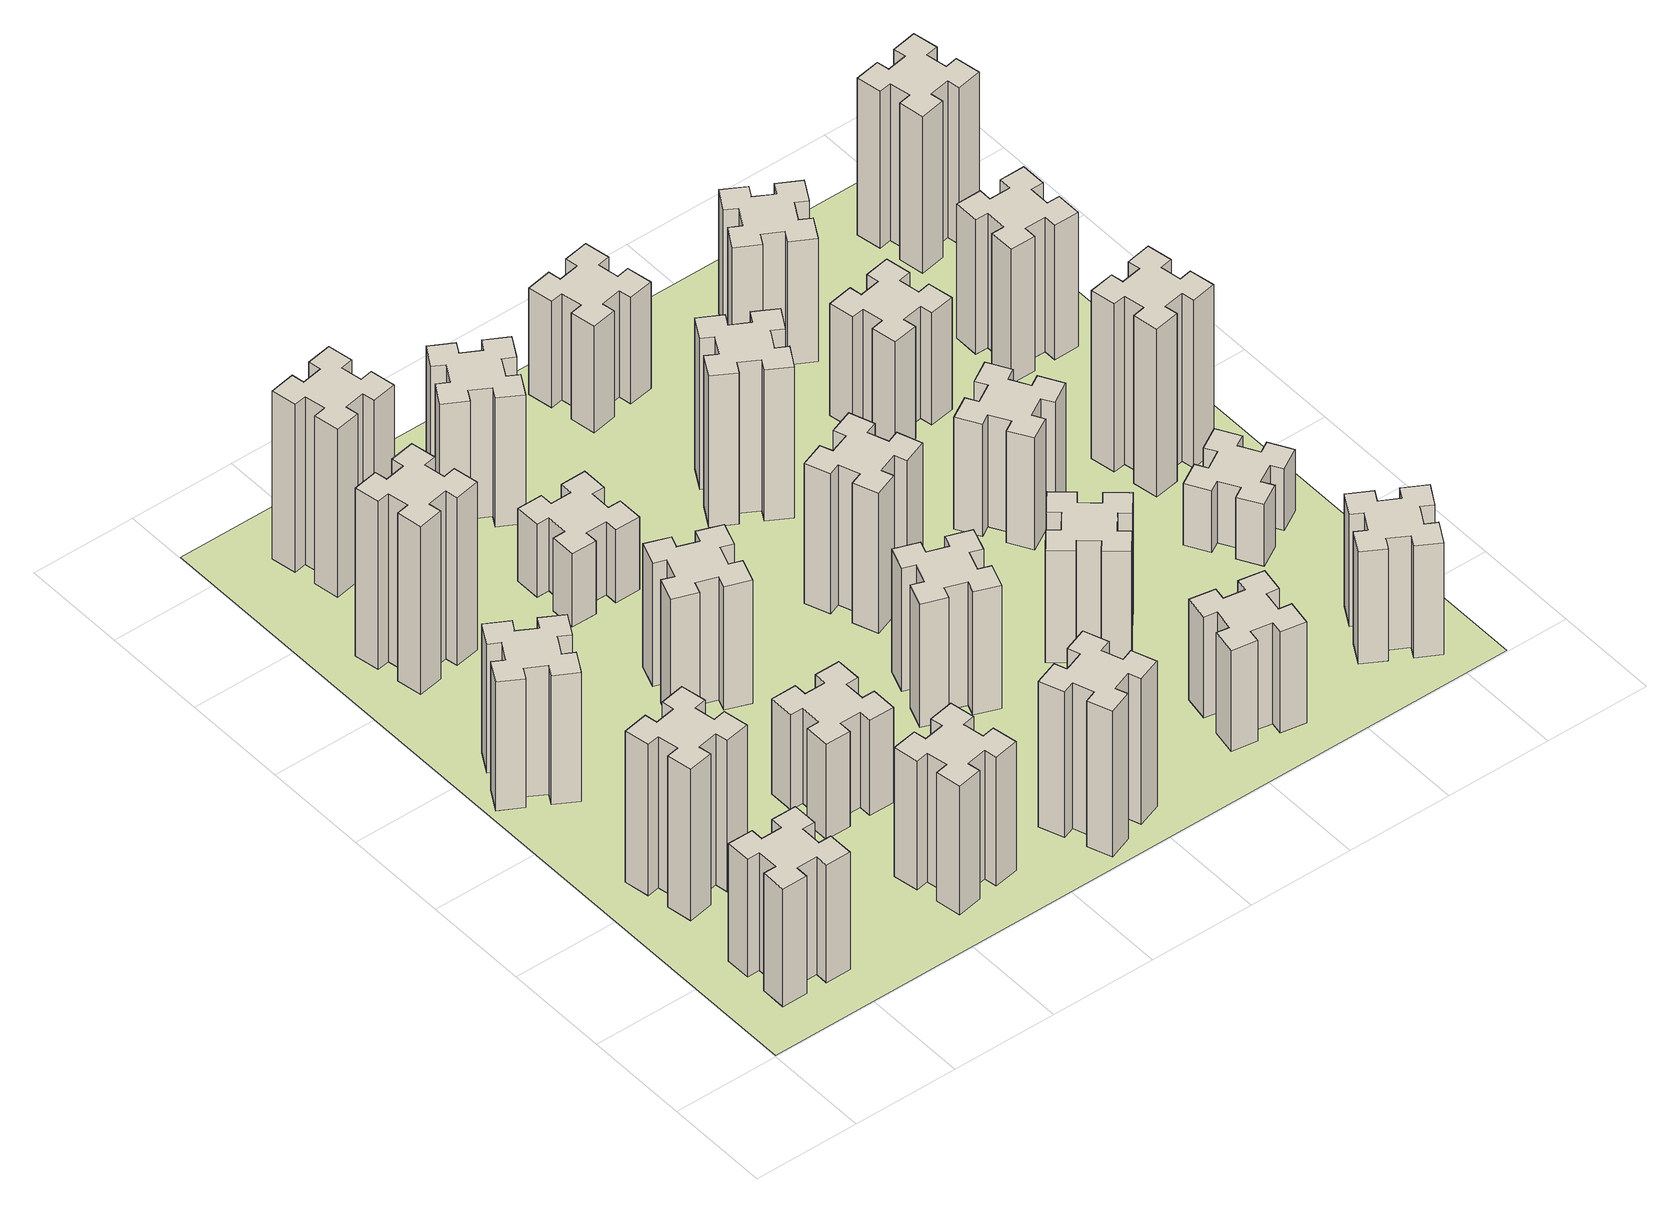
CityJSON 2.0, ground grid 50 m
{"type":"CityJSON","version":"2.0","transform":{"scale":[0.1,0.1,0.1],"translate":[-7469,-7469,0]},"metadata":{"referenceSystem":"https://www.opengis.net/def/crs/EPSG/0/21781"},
"CityObjects":{
"building1":{"type":"Building","attributes":{"class":"1000","function":"1000","usage":"1000","yearOfConstruction":2016,"roofType":"1000","measuredHeight":63,"storeysAboveGround":30,"storeysBelowGround":0},"geometry":[{"type":"Solid","lod":"1","boundaries":[[[[0,1,2,3,4,5,6,7,8,9,10,11,12,13,14,15,16,17,18,19]],[[17,16,20,21]],[[16,15,22,20]],[[15,14,23,22]],[[14,13,24,23]],[[13,12,25,24]],[[12,11,26,25]],[[11,10,27,26]],[[10,9,28,27]],[[9,8,29,28]],[[8,7,30,29]],[[7,6,31,30]],[[6,5,32,31]],[[5,4,33,32]],[[4,3,34,33]],[[3,2,35,34]],[[2,1,36,35]],[[1,0,37,36]],[[0,19,38,37]],[[19,18,39,38]],[[18,17,21,39]],[[24,25,26,27,28,29,30,31,32,33,34,35,36,37,38,39,21,20,22,23]]]]}]},
"building2":{"type":"Building","attributes":{"class":"1000","function":"1000","usage":"1000","yearOfConstruction":2016,"roofType":"1000","measuredHeight":81,"storeysAboveGround":30,"storeysBelowGround":0},"geometry":[{"type":"Solid","lod":"1","boundaries":[[[[40,41,42,43,44,45,46,47,48,49,50,51,52,53,54,55,56,57,58,59]],[[57,56,60,61]],[[56,55,62,60]],[[55,54,63,62]],[[54,53,64,63]],[[53,52,65,64]],[[52,51,66,65]],[[51,50,67,66]],[[50,49,68,67]],[[49,48,69,68]],[[48,47,70,69]],[[47,46,71,70]],[[46,45,72,71]],[[45,44,73,72]],[[44,43,74,73]],[[43,42,75,74]],[[42,41,76,75]],[[41,40,77,76]],[[40,59,78,77]],[[59,58,79,78]],[[58,57,61,79]],[[64,65,66,67,68,69,70,71,72,73,74,75,76,77,78,79,61,60,62,63]]]]}]},
"building3":{"type":"Building","attributes":{"class":"1000","function":"1000","usage":"1000","yearOfConstruction":2016,"roofType":"1000","measuredHeight":69,"storeysAboveGround":30,"storeysBelowGround":0},"geometry":[{"type":"Solid","lod":"1","boundaries":[[[[80,81,82,83,84,85,86,87,88,89,90,91,92,93,94,95,96,97,98,99]],[[97,96,100,101]],[[96,95,102,100]],[[95,94,103,102]],[[94,93,104,103]],[[93,92,105,104]],[[92,91,106,105]],[[91,90,107,106]],[[90,89,108,107]],[[89,88,109,108]],[[88,87,110,109]],[[87,86,111,110]],[[86,85,112,111]],[[85,84,113,112]],[[84,83,114,113]],[[83,82,115,114]],[[82,81,116,115]],[[81,80,117,116]],[[80,99,118,117]],[[99,98,119,118]],[[98,97,101,119]],[[104,105,106,107,108,109,110,111,112,113,114,115,116,117,118,119,101,100,102,103]]]]}]},
"building4":{"type":"Building","attributes":{"class":"1000","function":"1000","usage":"1000","yearOfConstruction":2016,"roofType":"1000","measuredHeight":90,"storeysAboveGround":30,"storeysBelowGround":0},"geometry":[{"type":"Solid","lod":"1","boundaries":[[[[120,121,122,123,124,125,126,127,128,129,130,131,132,133,134,135,136,137,138,139]],[[137,136,140,141]],[[136,135,142,140]],[[135,134,143,142]],[[134,133,144,143]],[[133,132,145,144]],[[132,131,146,145]],[[131,130,147,146]],[[130,129,148,147]],[[129,128,149,148]],[[128,127,150,149]],[[127,126,151,150]],[[126,125,152,151]],[[125,124,153,152]],[[124,123,154,153]],[[123,122,155,154]],[[122,121,156,155]],[[121,120,157,156]],[[120,139,158,157]],[[139,138,159,158]],[[138,137,141,159]],[[144,145,146,147,148,149,150,151,152,153,154,155,156,157,158,159,141,140,142,143]]]]}]},
"building5":{"type":"Building","attributes":{"class":"1000","function":"1000","usage":"1000","yearOfConstruction":2016,"roofType":"1000","measuredHeight":69,"storeysAboveGround":30,"storeysBelowGround":0},"geometry":[{"type":"Solid","lod":"1","boundaries":[[[[160,161,162,163,164,165,166,167,168,169,170,171,172,173,174,175,176,177,178,179]],[[177,176,180,181]],[[176,175,182,180]],[[175,174,183,182]],[[174,173,184,183]],[[173,172,185,184]],[[172,171,186,185]],[[171,170,187,186]],[[170,169,188,187]],[[169,168,189,188]],[[168,167,190,189]],[[167,166,191,190]],[[166,165,192,191]],[[165,164,193,192]],[[164,163,194,193]],[[163,162,195,194]],[[162,161,196,195]],[[161,160,197,196]],[[160,179,198,197]],[[179,178,199,198]],[[178,177,181,199]],[[184,185,186,187,188,189,190,191,192,193,194,195,196,197,198,199,181,180,182,183]]]]}]},
"building6":{"type":"Building","attributes":{"class":"1000","function":"1000","usage":"1000","yearOfConstruction":2016,"roofType":"1000","measuredHeight":51,"storeysAboveGround":30,"storeysBelowGround":0},"geometry":[{"type":"Solid","lod":"1","boundaries":[[[[200,201,202,203,204,205,206,207,208,209,210,211,212,213,214,215,216,217,218,219]],[[217,216,220,221]],[[216,215,222,220]],[[215,214,223,222]],[[214,213,224,223]],[[213,212,225,224]],[[212,211,226,225]],[[211,210,227,226]],[[210,209,228,227]],[[209,208,229,228]],[[208,207,230,229]],[[207,206,231,230]],[[206,205,232,231]],[[205,204,233,232]],[[204,203,234,233]],[[203,202,235,234]],[[202,201,236,235]],[[201,200,237,236]],[[200,219,238,237]],[[219,218,239,238]],[[218,217,221,239]],[[224,225,226,227,228,229,230,231,232,233,234,235,236,237,238,239,221,220,222,223]]]]}]},
"building7":{"type":"Building","attributes":{"class":"1000","function":"1000","usage":"1000","yearOfConstruction":2016,"roofType":"1000","measuredHeight":90,"storeysAboveGround":30,"storeysBelowGround":0},"geometry":[{"type":"Solid","lod":"1","boundaries":[[[[240,241,242,243,244,245,246,247,248,249,250,251,252,253,254,255,256,257,258,259]],[[257,256,260,261]],[[256,255,262,260]],[[255,254,263,262]],[[254,253,264,263]],[[253,252,265,264]],[[252,251,266,265]],[[251,250,267,266]],[[250,249,268,267]],[[249,248,269,268]],[[248,247,270,269]],[[247,246,271,270]],[[246,245,272,271]],[[245,244,273,272]],[[244,243,274,273]],[[243,242,275,274]],[[242,241,276,275]],[[241,240,277,276]],[[240,259,278,277]],[[259,258,279,278]],[[258,257,261,279]],[[264,265,266,267,268,269,270,271,272,273,274,275,276,277,278,279,261,260,262,263]]]]}]},
"building8":{"type":"Building","attributes":{"class":"1000","function":"1000","usage":"1000","yearOfConstruction":2016,"roofType":"1000","measuredHeight":66,"storeysAboveGround":30,"storeysBelowGround":0},"geometry":[{"type":"Solid","lod":"1","boundaries":[[[[280,281,282,283,284,285,286,287,288,289,290,291,292,293,294,295,296,297,298,299]],[[297,296,300,301]],[[296,295,302,300]],[[295,294,303,302]],[[294,293,304,303]],[[293,292,305,304]],[[292,291,306,305]],[[291,290,307,306]],[[290,289,308,307]],[[289,288,309,308]],[[288,287,310,309]],[[287,286,311,310]],[[286,285,312,311]],[[285,284,313,312]],[[284,283,314,313]],[[283,282,315,314]],[[282,281,316,315]],[[281,280,317,316]],[[280,299,318,317]],[[299,298,319,318]],[[298,297,301,319]],[[304,305,306,307,308,309,310,311,312,313,314,315,316,317,318,319,301,300,302,303]]]]}]},
"building9":{"type":"Building","attributes":{"class":"1000","function":"1000","usage":"1000","yearOfConstruction":2016,"roofType":"1000","measuredHeight":39,"storeysAboveGround":30,"storeysBelowGround":0},"geometry":[{"type":"Solid","lod":"1","boundaries":[[[[320,321,322,323,324,325,326,327,328,329,330,331,332,333,334,335,336,337,338,339]],[[337,336,340,341]],[[336,335,342,340]],[[335,334,343,342]],[[334,333,344,343]],[[333,332,345,344]],[[332,331,346,345]],[[331,330,347,346]],[[330,329,348,347]],[[329,328,349,348]],[[328,327,350,349]],[[327,326,351,350]],[[326,325,352,351]],[[325,324,353,352]],[[324,323,354,353]],[[323,322,355,354]],[[322,321,356,355]],[[321,320,357,356]],[[320,339,358,357]],[[339,338,359,358]],[[338,337,341,359]],[[344,345,346,347,348,349,350,351,352,353,354,355,356,357,358,359,341,340,342,343]]]]}]},
"building10":{"type":"Building","attributes":{"class":"1000","function":"1000","usage":"1000","yearOfConstruction":2016,"roofType":"1000","measuredHeight":78,"storeysAboveGround":30,"storeysBelowGround":0},"geometry":[{"type":"Solid","lod":"1","boundaries":[[[[360,361,362,363,364,365,366,367,368,369,370,371,372,373,374,375,376,377,378,379]],[[377,376,380,381]],[[376,375,382,380]],[[375,374,383,382]],[[374,373,384,383]],[[373,372,385,384]],[[372,371,386,385]],[[371,370,387,386]],[[370,369,388,387]],[[369,368,389,388]],[[368,367,390,389]],[[367,366,391,390]],[[366,365,392,391]],[[365,364,393,392]],[[364,363,394,393]],[[363,362,395,394]],[[362,361,396,395]],[[361,360,397,396]],[[360,379,398,397]],[[379,378,399,398]],[[378,377,381,399]],[[384,385,386,387,388,389,390,391,392,393,394,395,396,397,398,399,381,380,382,383]]]]}]},
"building11":{"type":"Building","attributes":{"class":"1000","function":"1000","usage":"1000","yearOfConstruction":2016,"roofType":"1000","measuredHeight":69,"storeysAboveGround":30,"storeysBelowGround":0},"geometry":[{"type":"Solid","lod":"1","boundaries":[[[[400,401,402,403,404,405,406,407,408,409,410,411,412,413,414,415,416,417,418,419]],[[417,416,420,421]],[[416,415,422,420]],[[415,414,423,422]],[[414,413,424,423]],[[413,412,425,424]],[[412,411,426,425]],[[411,410,427,426]],[[410,409,428,427]],[[409,408,429,428]],[[408,407,430,429]],[[407,406,431,430]],[[406,405,432,431]],[[405,404,433,432]],[[404,403,434,433]],[[403,402,435,434]],[[402,401,436,435]],[[401,400,437,436]],[[400,419,438,437]],[[419,418,439,438]],[[418,417,421,439]],[[424,425,426,427,428,429,430,431,432,433,434,435,436,437,438,439,421,420,422,423]]]]}]},
"building12":{"type":"Building","attributes":{"class":"1000","function":"1000","usage":"1000","yearOfConstruction":2016,"roofType":"1000","measuredHeight":66,"storeysAboveGround":30,"storeysBelowGround":0},"geometry":[{"type":"Solid","lod":"1","boundaries":[[[[440,441,442,443,444,445,446,447,448,449,450,451,452,453,454,455,456,457,458,459]],[[457,456,460,461]],[[456,455,462,460]],[[455,454,463,462]],[[454,453,464,463]],[[453,452,465,464]],[[452,451,466,465]],[[451,450,467,466]],[[450,449,468,467]],[[449,448,469,468]],[[448,447,470,469]],[[447,446,471,470]],[[446,445,472,471]],[[445,444,473,472]],[[444,443,474,473]],[[443,442,475,474]],[[442,441,476,475]],[[441,440,477,476]],[[440,459,478,477]],[[459,458,479,478]],[[458,457,461,479]],[[464,465,466,467,468,469,470,471,472,473,474,475,476,477,478,479,461,460,462,463]]]]}]},
"building13":{"type":"Building","attributes":{"class":"1000","function":"1000","usage":"1000","yearOfConstruction":2016,"roofType":"1000","measuredHeight":75,"storeysAboveGround":30,"storeysBelowGround":0},"geometry":[{"type":"Solid","lod":"1","boundaries":[[[[480,481,482,483,484,485,486,487,488,489,490,491,492,493,494,495,496,497,498,499]],[[497,496,500,501]],[[496,495,502,500]],[[495,494,503,502]],[[494,493,504,503]],[[493,492,505,504]],[[492,491,506,505]],[[491,490,507,506]],[[490,489,508,507]],[[489,488,509,508]],[[488,487,510,509]],[[487,486,511,510]],[[486,485,512,511]],[[485,484,513,512]],[[484,483,514,513]],[[483,482,515,514]],[[482,481,516,515]],[[481,480,517,516]],[[480,499,518,517]],[[499,498,519,518]],[[498,497,501,519]],[[504,505,506,507,508,509,510,511,512,513,514,515,516,517,518,519,501,500,502,503]]]]}]},
"building14":{"type":"Building","attributes":{"class":"1000","function":"1000","usage":"1000","yearOfConstruction":2016,"roofType":"1000","measuredHeight":81,"storeysAboveGround":30,"storeysBelowGround":0},"geometry":[{"type":"Solid","lod":"1","boundaries":[[[[520,521,522,523,524,525,526,527,528,529,530,531,532,533,534,535,536,537,538,539]],[[537,536,540,541]],[[536,535,542,540]],[[535,534,543,542]],[[534,533,544,543]],[[533,532,545,544]],[[532,531,546,545]],[[531,530,547,546]],[[530,529,548,547]],[[529,528,549,548]],[[528,527,550,549]],[[527,526,551,550]],[[526,525,552,551]],[[525,524,553,552]],[[524,523,554,553]],[[523,522,555,554]],[[522,521,556,555]],[[521,520,557,556]],[[520,539,558,557]],[[539,538,559,558]],[[538,537,541,559]],[[544,545,546,547,548,549,550,551,552,553,554,555,556,557,558,559,541,540,542,543]]]]}]},
"building15":{"type":"Building","attributes":{"class":"1000","function":"1000","usage":"1000","yearOfConstruction":2016,"roofType":"1000","measuredHeight":54,"storeysAboveGround":30,"storeysBelowGround":0},"geometry":[{"type":"Solid","lod":"1","boundaries":[[[[560,561,562,563,564,565,566,567,568,569,570,571,572,573,574,575,576,577,578,579]],[[577,576,580,581]],[[576,575,582,580]],[[575,574,583,582]],[[574,573,584,583]],[[573,572,585,584]],[[572,571,586,585]],[[571,570,587,586]],[[570,569,588,587]],[[569,568,589,588]],[[568,567,590,589]],[[567,566,591,590]],[[566,565,592,591]],[[565,564,593,592]],[[564,563,594,593]],[[563,562,595,594]],[[562,561,596,595]],[[561,560,597,596]],[[560,579,598,597]],[[579,578,599,598]],[[578,577,581,599]],[[584,585,586,587,588,589,590,591,592,593,594,595,596,597,598,599,581,580,582,583]]]]}]},
"building16":{"type":"Building","attributes":{"class":"1000","function":"1000","usage":"1000","yearOfConstruction":2016,"roofType":"1000","measuredHeight":60,"storeysAboveGround":30,"storeysBelowGround":0},"geometry":[{"type":"Solid","lod":"1","boundaries":[[[[600,601,602,603,604,605,606,607,608,609,610,611,612,613,614,615,616,617,618,619]],[[617,616,620,621]],[[616,615,622,620]],[[615,614,623,622]],[[614,613,624,623]],[[613,612,625,624]],[[612,611,626,625]],[[611,610,627,626]],[[610,609,628,627]],[[609,608,629,628]],[[608,607,630,629]],[[607,606,631,630]],[[606,605,632,631]],[[605,604,633,632]],[[604,603,634,633]],[[603,602,635,634]],[[602,601,636,635]],[[601,600,637,636]],[[600,619,638,637]],[[619,618,639,638]],[[618,617,621,639]],[[624,625,626,627,628,629,630,631,632,633,634,635,636,637,638,639,621,620,622,623]]]]}]},
"building17":{"type":"Building","attributes":{"class":"1000","function":"1000","usage":"1000","yearOfConstruction":2016,"roofType":"1000","measuredHeight":57,"storeysAboveGround":30,"storeysBelowGround":0},"geometry":[{"type":"Solid","lod":"1","boundaries":[[[[640,641,642,643,644,645,646,647,648,649,650,651,652,653,654,655,656,657,658,659]],[[657,656,660,661]],[[656,655,662,660]],[[655,654,663,662]],[[654,653,664,663]],[[653,652,665,664]],[[652,651,666,665]],[[651,650,667,666]],[[650,649,668,667]],[[649,648,669,668]],[[648,647,670,669]],[[647,646,671,670]],[[646,645,672,671]],[[645,644,673,672]],[[644,643,674,673]],[[643,642,675,674]],[[642,641,676,675]],[[641,640,677,676]],[[640,659,678,677]],[[659,658,679,678]],[[658,657,661,679]],[[664,665,666,667,668,669,670,671,672,673,674,675,676,677,678,679,661,660,662,663]]]]}]},
"building18":{"type":"Building","attributes":{"class":"1000","function":"1000","usage":"1000","yearOfConstruction":2016,"roofType":"1000","measuredHeight":60,"storeysAboveGround":30,"storeysBelowGround":0},"geometry":[{"type":"Solid","lod":"1","boundaries":[[[[680,681,682,683,684,685,686,687,688,689,690,691,692,693,694,695,696,697,698,699]],[[697,696,700,701]],[[696,695,702,700]],[[695,694,703,702]],[[694,693,704,703]],[[693,692,705,704]],[[692,691,706,705]],[[691,690,707,706]],[[690,689,708,707]],[[689,688,709,708]],[[688,687,710,709]],[[687,686,711,710]],[[686,685,712,711]],[[685,684,713,712]],[[684,683,714,713]],[[683,682,715,714]],[[682,681,716,715]],[[681,680,717,716]],[[680,699,718,717]],[[699,698,719,718]],[[698,697,701,719]],[[704,705,706,707,708,709,710,711,712,713,714,715,716,717,718,719,701,700,702,703]]]]}]},
"building19":{"type":"Building","attributes":{"class":"1000","function":"1000","usage":"1000","yearOfConstruction":2016,"roofType":"1000","measuredHeight":60,"storeysAboveGround":30,"storeysBelowGround":0},"geometry":[{"type":"Solid","lod":"1","boundaries":[[[[720,721,722,723,724,725,726,727,728,729,730,731,732,733,734,735,736,737,738,739]],[[737,736,740,741]],[[736,735,742,740]],[[735,734,743,742]],[[734,733,744,743]],[[733,732,745,744]],[[732,731,746,745]],[[731,730,747,746]],[[730,729,748,747]],[[729,728,749,748]],[[728,727,750,749]],[[727,726,751,750]],[[726,725,752,751]],[[725,724,753,752]],[[724,723,754,753]],[[723,722,755,754]],[[722,721,756,755]],[[721,720,757,756]],[[720,739,758,757]],[[739,738,759,758]],[[738,737,741,759]],[[744,745,746,747,748,749,750,751,752,753,754,755,756,757,758,759,741,740,742,743]]]]}]},
"building20":{"type":"Building","attributes":{"class":"1000","function":"1000","usage":"1000","yearOfConstruction":2016,"roofType":"1000","measuredHeight":60,"storeysAboveGround":30,"storeysBelowGround":0},"geometry":[{"type":"Solid","lod":"1","boundaries":[[[[760,761,762,763,764,765,766,767,768,769,770,771,772,773,774,775,776,777,778,779]],[[777,776,780,781]],[[776,775,782,780]],[[775,774,783,782]],[[774,773,784,783]],[[773,772,785,784]],[[772,771,786,785]],[[771,770,787,786]],[[770,769,788,787]],[[769,768,789,788]],[[768,767,790,789]],[[767,766,791,790]],[[766,765,792,791]],[[765,764,793,792]],[[764,763,794,793]],[[763,762,795,794]],[[762,761,796,795]],[[761,760,797,796]],[[760,779,798,797]],[[779,778,799,798]],[[778,777,781,799]],[[784,785,786,787,788,789,790,791,792,793,794,795,796,797,798,799,781,780,782,783]]]]}]},
"building21":{"type":"Building","attributes":{"class":"1000","function":"1000","usage":"1000","yearOfConstruction":2016,"roofType":"1000","measuredHeight":66,"storeysAboveGround":30,"storeysBelowGround":0},"geometry":[{"type":"Solid","lod":"1","boundaries":[[[[800,801,802,803,804,805,806,807,808,809,810,811,812,813,814,815,816,817,818,819]],[[817,816,820,821]],[[816,815,822,820]],[[815,814,823,822]],[[814,813,824,823]],[[813,812,825,824]],[[812,811,826,825]],[[811,810,827,826]],[[810,809,828,827]],[[809,808,829,828]],[[808,807,830,829]],[[807,806,831,830]],[[806,805,832,831]],[[805,804,833,832]],[[804,803,834,833]],[[803,802,835,834]],[[802,801,836,835]],[[801,800,837,836]],[[800,819,838,837]],[[819,818,839,838]],[[818,817,821,839]],[[824,825,826,827,828,829,830,831,832,833,834,835,836,837,838,839,821,820,822,823]]]]}]},
"building22":{"type":"Building","attributes":{"class":"1000","function":"1000","usage":"1000","yearOfConstruction":2016,"roofType":"1000","measuredHeight":33,"storeysAboveGround":30,"storeysBelowGround":0},"geometry":[{"type":"Solid","lod":"1","boundaries":[[[[840,841,842,843,844,845,846,847,848,849,850,851,852,853,854,855,856,857,858,859]],[[857,856,860,861]],[[856,855,862,860]],[[855,854,863,862]],[[854,853,864,863]],[[853,852,865,864]],[[852,851,866,865]],[[851,850,867,866]],[[850,849,868,867]],[[849,848,869,868]],[[848,847,870,869]],[[847,846,871,870]],[[846,845,872,871]],[[845,844,873,872]],[[844,843,874,873]],[[843,842,875,874]],[[842,841,876,875]],[[841,840,877,876]],[[840,859,878,877]],[[859,858,879,878]],[[858,857,861,879]],[[864,865,866,867,868,869,870,871,872,873,874,875,876,877,878,879,861,860,862,863]]]]}]},
"building23":{"type":"Building","attributes":{"class":"1000","function":"1000","usage":"1000","yearOfConstruction":2016,"roofType":"1000","measuredHeight":90,"storeysAboveGround":30,"storeysBelowGround":0},"geometry":[{"type":"Solid","lod":"1","boundaries":[[[[880,881,882,883,884,885,886,887,888,889,890,891,892,893,894,895,896,897,898,899]],[[897,896,900,901]],[[896,895,902,900]],[[895,894,903,902]],[[894,893,904,903]],[[893,892,905,904]],[[892,891,906,905]],[[891,890,907,906]],[[890,889,908,907]],[[889,888,909,908]],[[888,887,910,909]],[[887,886,911,910]],[[886,885,912,911]],[[885,884,913,912]],[[884,883,914,913]],[[883,882,915,914]],[[882,881,916,915]],[[881,880,917,916]],[[880,899,918,917]],[[899,898,919,918]],[[898,897,901,919]],[[904,905,906,907,908,909,910,911,912,913,914,915,916,917,918,919,901,900,902,903]]]]}]},
"building24":{"type":"Building","attributes":{"class":"1000","function":"1000","usage":"1000","yearOfConstruction":2016,"roofType":"1000","measuredHeight":72,"storeysAboveGround":30,"storeysBelowGround":0},"geometry":[{"type":"Solid","lod":"1","boundaries":[[[[920,921,922,923,924,925,926,927,928,929,930,931,932,933,934,935,936,937,938,939]],[[937,936,940,941]],[[936,935,942,940]],[[935,934,943,942]],[[934,933,944,943]],[[933,932,945,944]],[[932,931,946,945]],[[931,930,947,946]],[[930,929,948,947]],[[929,928,949,948]],[[928,927,950,949]],[[927,926,951,950]],[[926,925,952,951]],[[925,924,953,952]],[[924,923,954,953]],[[923,922,955,954]],[[922,921,956,955]],[[921,920,957,956]],[[920,939,958,957]],[[939,938,959,958]],[[938,937,941,959]],[[944,945,946,947,948,949,950,951,952,953,954,955,956,957,958,959,941,940,942,943]]]]}]},
"building25":{"type":"Building","attributes":{"class":"1000","function":"1000","usage":"1000","yearOfConstruction":2016,"roofType":"1000","measuredHeight":84,"storeysAboveGround":30,"storeysBelowGround":0},"geometry":[{"type":"Solid","lod":"1","boundaries":[[[[960,961,962,963,964,965,966,967,968,969,970,971,972,973,974,975,976,977,978,979]],[[977,976,980,981]],[[976,975,982,980]],[[975,974,983,982]],[[974,973,984,983]],[[973,972,985,984]],[[972,971,986,985]],[[971,970,987,986]],[[970,969,988,987]],[[969,968,989,988]],[[968,967,990,989]],[[967,966,991,990]],[[966,965,992,991]],[[965,964,993,992]],[[964,963,994,993]],[[963,962,995,994]],[[962,961,996,995]],[[961,960,997,996]],[[960,979,998,997]],[[979,978,999,998]],[[978,977,981,999]],[[984,985,986,987,988,989,990,991,992,993,994,995,996,997,998,999,981,980,982,983]]]]}]},
"landuse1":{"type":"LandUse","attributes":{"name":"plot1","function":"1010"},"geometry":[{"type":"MultiSurface","lod":"1","boundaries":[[[1000,1001,1002,1003]]]}]}
},
"vertices":[
[265,425,0],[265,325,0],[205,325,0],[205,205,0],[325,205,0],[325,265,0],[425,265,0],[425,205,0],[545,205,0],[545,325,0],[485,325,0],[485,425,0],[545,425,0],[545,545,0],[425,545,0],[425,485,0],[325,485,0],[325,545,0],[205,545,0],[205,425,0],[325,485,630],[325,545,630],[425,485,630],[425,545,630],[545,545,630],[545,425,630],[485,425,630],[485,325,630],[545,325,630],[545,205,630],[425,205,630],[425,265,630],[325,265,630],[325,205,630],[205,205,630],[205,325,630],[265,325,630],[265,425,630],[205,425,630],[205,545,630],
[405,1132,0],[307,1115,0],[297,1174,0],[178,1153,0],[199,1035,0],[258,1045,0],[276,947,0],[217,937,0],[237,818,0],[356,839,0],[345,898,0],[444,916,0],[454,857,0],[572,877,0],[551,996,0],[492,985,0],[475,1084,0],[534,1094,0],[513,1212,0],[395,1191,0],[475,1084,810],[534,1094,810],[492,985,810],[551,996,810],[572,877,810],[454,857,810],[444,916,810],[345,898,810],[356,839,810],[237,818,810],[217,937,810],[276,947,810],[258,1045,810],[199,1035,810],[178,1153,810],[297,1174,810],[307,1115,810],[405,1132,810],[395,1191,810],[513,1212,810],
[374,1926,0],[287,1976,0],[317,2028,0],[213,2088,0],[153,1984,0],[205,1954,0],[155,1867,0],[103,1897,0],[43,1793,0],[147,1733,0],[177,1785,0],[264,1735,0],[234,1683,0],[338,1623,0],[398,1727,0],[346,1757,0],[396,1844,0],[448,1814,0],[508,1918,0],[404,1978,0],[396,1844,690],[448,1814,690],[346,1757,690],[398,1727,690],[338,1623,690],[234,1683,690],[264,1735,690],[177,1785,690],[147,1733,690],[43,1793,690],[103,1897,690],[155,1867,690],[205,1954,690],[153,1984,690],[213,2088,690],[317,2028,690],[287,1976,690],[374,1926,690],[404,1978,690],[508,1918,690],
[405,2812,0],[307,2795,0],[297,2854,0],[178,2833,0],[199,2715,0],[258,2725,0],[276,2627,0],[217,2617,0],[237,2498,0],[356,2519,0],[345,2578,0],[444,2596,0],[454,2537,0],[572,2557,0],[551,2676,0],[492,2665,0],[475,2764,0],[534,2774,0],[513,2892,0],[395,2871,0],[475,2764,900],[534,2774,900],[492,2665,900],[551,2676,900],[572,2557,900],[454,2537,900],[444,2596,900],[345,2578,900],[356,2519,900],[237,2498,900],[217,2617,900],[276,2627,900],[258,2725,900],[199,2715,900],[178,2833,900],[297,2854,900],[307,2795,900],[405,2812,900],[395,2871,900],[513,2892,900],
[1332,345,0],[1315,444,0],[1374,454,0],[1353,572,0],[1235,551,0],[1245,492,0],[1147,475,0],[1137,534,0],[1018,513,0],[1039,395,0],[1098,405,0],[1116,307,0],[1057,297,0],[1077,178,0],[1196,199,0],[1185,258,0],[1284,276,0],[1294,217,0],[1412,237,0],[1391,356,0],[1284,276,690],[1294,217,690],[1185,258,690],[1196,199,690],[1077,178,690],[1057,297,690],[1116,307,690],[1098,405,690],[1039,395,690],[1018,513,690],[1137,534,690],[1147,475,690],[1245,492,690],[1235,551,690],[1353,572,690],[1374,454,690],[1315,444,690],[1332,345,690],[1391,356,690],[1412,237,690],
[1165,1125,0],[1065,1125,0],[1065,1185,0],[945,1185,0],[945,1065,0],[1005,1065,0],[1005,965,0],[945,965,0],[945,845,0],[1065,845,0],[1065,905,0],[1165,905,0],[1165,845,0],[1285,845,0],[1285,965,0],[1225,965,0],[1225,1065,0],[1285,1065,0],[1285,1185,0],[1165,1185,0],[1225,1065,510],[1285,1065,510],[1225,965,510],[1285,965,510],[1285,845,510],[1165,845,510],[1165,905,510],[1065,905,510],[1065,845,510],[945,845,510],[945,965,510],[1005,965,510],[1005,1065,510],[945,1065,510],[945,1185,510],[1065,1185,510],[1065,1125,510],[1165,1125,510],[1165,1185,510],[1285,1185,510],
[592,3305,0],[575,3404,0],[634,3414,0],[613,3532,0],[495,3511,0],[505,3452,0],[407,3435,0],[397,3494,0],[278,3473,0],[299,3355,0],[358,3365,0],[376,3267,0],[317,3257,0],[337,3138,0],[456,3159,0],[445,3218,0],[544,3236,0],[554,3177,0],[672,3197,0],[651,3316,0],[544,3236,900],[554,3177,900],[445,3218,900],[456,3159,900],[337,3138,900],[317,3257,900],[376,3267,900],[358,3365,900],[299,3355,900],[278,3473,900],[397,3494,900],[407,3435,900],[505,3452,900],[495,3511,900],[613,3532,900],[634,3414,900],[575,3404,900],[592,3305,900],[651,3316,900],[672,3197,900],
[1031,1769,0],[1125,1735,0],[1104,1679,0],[1217,1637,0],[1258,1750,0],[1202,1771,0],[1236,1865,0],[1292,1844,0],[1333,1957,0],[1220,1998,0],[1200,1942,0],[1106,1976,0],[1127,2032,0],[1014,2073,0],[973,1960,0],[1029,1940,0],[995,1846,0],[939,1867,0],[897,1754,0],[1010,1713,0],[995,1846,660],[939,1867,660],[1029,1940,660],[973,1960,660],[1014,2073,660],[1127,2032,660],[1106,1976,660],[1200,1942,660],[1220,1998,660],[1333,1957,660],[1292,1844,660],[1236,1865,660],[1202,1771,660],[1258,1750,660],[1217,1637,660],[1104,1679,660],[1125,1735,660],[1031,1769,660],[1010,1713,660],[897,1754,660],
[1005,2645,0],[1005,2545,0],[945,2545,0],[945,2425,0],[1065,2425,0],[1065,2485,0],[1165,2485,0],[1165,2425,0],[1285,2425,0],[1285,2545,0],[1225,2545,0],[1225,2645,0],[1285,2645,0],[1285,2765,0],[1165,2765,0],[1165,2705,0],[1065,2705,0],[1065,2765,0],[945,2765,0],[945,2645,0],[1065,2705,390],[1065,2765,390],[1165,2705,390],[1165,2765,390],[1285,2765,390],[1285,2645,390],[1225,2645,390],[1225,2545,390],[1285,2545,390],[1285,2425,390],[1165,2425,390],[1165,2485,390],[1065,2485,390],[1065,2425,390],[945,2425,390],[945,2545,390],[1005,2545,390],[1005,2645,390],[945,2645,390],[945,2765,390],
[1976,266,0],[1942,360,0],[1998,380,0],[1957,493,0],[1844,452,0],[1865,396,0],[1771,362,0],[1750,418,0],[1637,377,0],[1679,264,0],[1735,285,0],[1769,191,0],[1713,170,0],[1754,57,0],[1867,99,0],[1846,155,0],[1940,189,0],[1960,133,0],[2073,174,0],[2032,287,0],[1940,189,780],[1960,133,780],[1846,155,780],[1867,99,780],[1754,57,780],[1713,170,780],[1769,191,780],[1735,285,780],[1679,264,780],[1637,377,780],[1750,418,780],[1771,362,780],[1865,396,780],[1844,452,780],[1957,493,780],[1998,380,780],[1942,360,780],[1976,266,780],[2032,287,780],[2073,174,780],
[1186,3137,0],[1236,3224,0],[1288,3194,0],[1348,3298,0],[1244,3358,0],[1214,3306,0],[1127,3356,0],[1157,3408,0],[1053,3468,0],[993,3364,0],[1045,3334,0],[995,3247,0],[943,3277,0],[883,3173,0],[987,3113,0],[1017,3165,0],[1104,3115,0],[1074,3063,0],[1178,3003,0],[1238,3107,0],[1104,3115,690],[1074,3063,690],[1017,3165,690],[987,3113,690],[883,3173,690],[943,3277,690],[995,3247,690],[1045,3334,690],[993,3364,690],[1053,3468,690],[1157,3408,690],[1127,3356,690],[1214,3306,690],[1244,3358,690],[1348,3298,690],[1288,3194,690],[1236,3224,690],[1186,3137,690],[1238,3107,690],[1178,3003,690],
[1940,1302,0],[1846,1336,0],[1867,1392,0],[1754,1433,0],[1713,1320,0],[1769,1300,0],[1735,1206,0],[1679,1227,0],[1637,1114,0],[1750,1073,0],[1771,1129,0],[1865,1095,0],[1844,1039,0],[1957,997,0],[1998,1110,0],[1942,1131,0],[1976,1225,0],[2032,1204,0],[2073,1317,0],[1960,1358,0],[1976,1225,660],[2032,1204,660],[1942,1131,660],[1998,1110,660],[1957,997,660],[1844,1039,660],[1865,1095,660],[1771,1129,660],[1750,1073,660],[1637,1114,660],[1679,1227,660],[1735,1206,660],[1769,1300,660],[1713,1320,660],[1754,1433,660],[1867,1392,660],[1846,1336,660],[1940,1302,660],[1960,1358,660],[2073,1317,660],
[2076,1846,0],[2042,1940,0],[2098,1960,0],[2057,2073,0],[1944,2032,0],[1965,1976,0],[1871,1942,0],[1850,1998,0],[1737,1957,0],[1779,1844,0],[1835,1865,0],[1869,1771,0],[1813,1750,0],[1854,1637,0],[1967,1679,0],[1946,1735,0],[2040,1769,0],[2060,1713,0],[2173,1754,0],[2132,1867,0],[2040,1769,750],[2060,1713,750],[1946,1735,750],[1967,1679,750],[1854,1637,750],[1813,1750,750],[1869,1771,750],[1835,1865,750],[1779,1844,750],[1737,1957,750],[1850,1998,750],[1871,1942,750],[1965,1976,750],[1944,2032,750],[2057,2073,750],[2098,1960,750],[2042,1940,750],[2076,1846,750],[2132,1867,750],[2173,1754,750],
[2054,2666,0],[1967,2716,0],[1997,2768,0],[1893,2828,0],[1833,2724,0],[1885,2694,0],[1835,2607,0],[1783,2637,0],[1723,2533,0],[1827,2473,0],[1857,2525,0],[1944,2475,0],[1914,2423,0],[2018,2363,0],[2078,2467,0],[2026,2497,0],[2076,2584,0],[2128,2554,0],[2188,2658,0],[2084,2718,0],[2076,2584,810],[2128,2554,810],[2026,2497,810],[2078,2467,810],[2018,2363,810],[1914,2423,810],[1944,2475,810],[1857,2525,810],[1827,2473,810],[1723,2533,810],[1783,2637,810],[1835,2607,810],[1885,2694,810],[1833,2724,810],[1893,2828,810],[1997,2768,810],[1967,2716,810],[2054,2666,810],[2084,2718,810],[2188,2658,810],
[2764,475,0],[2665,492,0],[2676,551,0],[2557,572,0],[2537,454,0],[2596,444,0],[2578,345,0],[2519,356,0],[2498,237,0],[2617,217,0],[2627,276,0],[2725,258,0],[2715,199,0],[2833,178,0],[2854,297,0],[2795,307,0],[2812,405,0],[2871,395,0],[2892,513,0],[2774,534,0],[2812,405,540],[2871,395,540],[2795,307,540],[2854,297,540],[2833,178,540],[2715,199,540],[2725,258,540],[2627,276,540],[2617,217,540],[2498,237,540],[2519,356,540],[2578,345,540],[2596,444,540],[2537,454,540],[2557,572,540],[2676,551,540],[2665,492,540],[2764,475,540],[2774,534,540],[2892,513,540],
[2547,1006,0],[2612,1083,0],[2658,1044,0],[2735,1136,0],[2643,1213,0],[2604,1167,0],[2528,1232,0],[2566,1278,0],[2474,1355,0],[2397,1263,0],[2443,1224,0],[2379,1148,0],[2333,1186,0],[2256,1094,0],[2348,1017,0],[2386,1063,0],[2463,999,0],[2424,953,0],[2516,876,0],[2593,968,0],[2463,999,600],[2424,953,600],[2386,1063,600],[2348,1017,600],[2256,1094,600],[2333,1186,600],[2379,1148,600],[2443,1224,600],[2397,1263,600],[2474,1355,600],[2566,1278,600],[2528,1232,600],[2604,1167,600],[2643,1213,600],[2735,1136,600],[2658,1044,600],[2612,1083,600],[2547,1006,600],[2593,968,600],[2516,876,600],
[1738,3465,0],[1756,3367,0],[1697,3357,0],[1717,3238,0],[1836,3259,0],[1825,3318,0],[1924,3336,0],[1934,3277,0],[2052,3297,0],[2031,3416,0],[1972,3405,0],[1955,3504,0],[2014,3514,0],[1993,3632,0],[1875,3611,0],[1885,3552,0],[1787,3535,0],[1777,3594,0],[1658,3573,0],[1679,3455,0],[1787,3535,570],[1777,3594,570],[1885,3552,570],[1875,3611,570],[1993,3632,570],[2014,3514,570],[1955,3504,570],[1972,3405,570],[2031,3416,570],[2052,3297,570],[1934,3277,570],[1924,3336,570],[1825,3318,570],[1836,3259,570],[1717,3238,570],[1697,3357,570],[1756,3367,570],[1738,3465,570],[1679,3455,570],[1658,3573,570],
[2816,1867,0],[2766,1954,0],[2818,1984,0],[2758,2088,0],[2654,2028,0],[2684,1976,0],[2597,1926,0],[2567,1978,0],[2463,1918,0],[2523,1814,0],[2575,1844,0],[2625,1757,0],[2573,1727,0],[2633,1623,0],[2737,1683,0],[2707,1735,0],[2794,1785,0],[2824,1733,0],[2928,1793,0],[2868,1897,0],[2794,1785,600],[2824,1733,600],[2707,1735,600],[2737,1683,600],[2633,1623,600],[2573,1727,600],[2625,1757,600],[2575,1844,600],[2523,1814,600],[2463,1918,600],[2567,1978,600],[2597,1926,600],[2684,1976,600],[2654,2028,600],[2758,2088,600],[2818,1984,600],[2766,1954,600],[2816,1867,600],[2868,1897,600],[2928,1793,600],
[2665,2478,0],[2764,2496,0],[2774,2437,0],[2892,2457,0],[2871,2576,0],[2812,2565,0],[2795,2664,0],[2854,2674,0],[2833,2792,0],[2715,2771,0],[2725,2712,0],[2627,2695,0],[2617,2754,0],[2498,2733,0],[2519,2615,0],[2578,2625,0],[2596,2527,0],[2537,2517,0],[2557,2398,0],[2676,2419,0],[2596,2527,600],[2537,2517,600],[2578,2625,600],[2519,2615,600],[2498,2733,600],[2617,2754,600],[2627,2695,600],[2725,2712,600],[2715,2771,600],[2833,2792,600],[2854,2674,600],[2795,2664,600],[2812,2565,600],[2871,2576,600],[2892,2457,600],[2774,2437,600],[2764,2496,600],[2665,2478,600],[2676,2419,600],[2557,2398,600],
[3365,474,0],[3315,387,0],[3263,417,0],[3203,313,0],[3307,253,0],[3337,305,0],[3424,255,0],[3394,203,0],[3498,143,0],[3558,247,0],[3506,277,0],[3556,364,0],[3608,334,0],[3668,438,0],[3564,498,0],[3534,446,0],[3447,496,0],[3477,548,0],[3373,608,0],[3313,504,0],[3447,496,600],[3477,548,600],[3534,446,600],[3564,498,600],[3668,438,600],[3608,334,600],[3556,364,600],[3506,277,600],[3558,247,600],[3498,143,600],[3394,203,600],[3424,255,600],[3337,305,600],[3307,253,600],[3203,313,600],[3263,417,600],[3315,387,600],[3365,474,600],[3313,504,600],[3373,608,600],
[2694,3306,0],[2607,3356,0],[2637,3408,0],[2533,3468,0],[2473,3364,0],[2525,3334,0],[2475,3247,0],[2423,3277,0],[2363,3173,0],[2467,3113,0],[2497,3165,0],[2584,3115,0],[2554,3063,0],[2658,3003,0],[2718,3107,0],[2666,3137,0],[2716,3224,0],[2768,3194,0],[2828,3298,0],[2724,3358,0],[2716,3224,660],[2768,3194,660],[2666,3137,660],[2718,3107,660],[2658,3003,660],[2554,3063,660],[2584,3115,660],[2497,3165,660],[2467,3113,660],[2363,3173,660],[2423,3277,660],[2475,3247,660],[2525,3334,660],[2473,3364,660],[2533,3468,660],[2637,3408,660],[2607,3356,660],[2694,3306,660],[2724,3358,660],[2828,3298,660],
[3456,1227,0],[3406,1314,0],[3458,1344,0],[3398,1448,0],[3294,1388,0],[3324,1336,0],[3237,1286,0],[3207,1338,0],[3103,1278,0],[3163,1174,0],[3215,1204,0],[3265,1117,0],[3213,1087,0],[3273,983,0],[3377,1043,0],[3347,1095,0],[3434,1145,0],[3464,1093,0],[3568,1153,0],[3508,1257,0],[3434,1145,330],[3464,1093,330],[3347,1095,330],[3377,1043,330],[3273,983,330],[3213,1087,330],[3265,1117,330],[3215,1204,330],[3163,1174,330],[3103,1278,330],[3207,1338,330],[3237,1286,330],[3324,1336,330],[3294,1388,330],[3398,1448,330],[3458,1344,330],[3406,1314,330],[3456,1227,330],[3508,1257,330],[3568,1153,330],
[3365,1872,0],[3267,1855,0],[3257,1914,0],[3138,1893,0],[3159,1775,0],[3218,1785,0],[3236,1687,0],[3177,1677,0],[3197,1558,0],[3316,1579,0],[3305,1638,0],[3404,1656,0],[3414,1597,0],[3532,1617,0],[3511,1736,0],[3452,1725,0],[3435,1824,0],[3494,1834,0],[3473,1952,0],[3355,1931,0],[3435,1824,900],[3494,1834,900],[3452,1725,900],[3511,1736,900],[3532,1617,900],[3414,1597,900],[3404,1656,900],[3305,1638,900],[3316,1579,900],[3197,1558,900],[3177,1677,900],[3236,1687,900],[3218,1785,900],[3159,1775,900],[3138,1893,900],[3257,1914,900],[3267,1855,900],[3365,1872,900],[3355,1931,900],[3473,1952,900],
[3385,2705,0],[3285,2705,0],[3285,2765,0],[3165,2765,0],[3165,2645,0],[3225,2645,0],[3225,2545,0],[3165,2545,0],[3165,2425,0],[3285,2425,0],[3285,2485,0],[3385,2485,0],[3385,2425,0],[3505,2425,0],[3505,2545,0],[3445,2545,0],[3445,2645,0],[3505,2645,0],[3505,2765,0],[3385,2765,0],[3445,2645,720],[3505,2645,720],[3445,2545,720],[3505,2545,720],[3505,2425,720],[3385,2425,720],[3385,2485,720],[3285,2485,720],[3285,2425,720],[3165,2425,720],[3165,2545,720],[3225,2545,720],[3225,2645,720],[3165,2645,720],[3165,2765,720],[3285,2765,720],[3285,2705,720],[3385,2705,720],[3385,2765,720],[3505,2765,720],
[3552,3305,0],[3535,3404,0],[3594,3414,0],[3573,3532,0],[3455,3511,0],[3465,3452,0],[3367,3435,0],[3357,3494,0],[3238,3473,0],[3259,3355,0],[3318,3365,0],[3336,3267,0],[3277,3257,0],[3297,3138,0],[3416,3159,0],[3405,3218,0],[3504,3236,0],[3514,3177,0],[3632,3197,0],[3611,3316,0],[3504,3236,840],[3514,3177,840],[3405,3218,840],[3416,3159,840],[3297,3138,840],[3277,3257,840],[3336,3267,840],[3318,3365,840],[3259,3355,840],[3238,3473,840],[3357,3494,840],[3367,3435,840],[3465,3452,840],[3455,3511,840],[3573,3532,840],[3594,3414,840],[3535,3404,840],[3552,3305,840],[3611,3316,840],[3632,3197,840],
[5,3705,0],[3705,3705,0],[3705,5,0],[5,5,0]
]}
